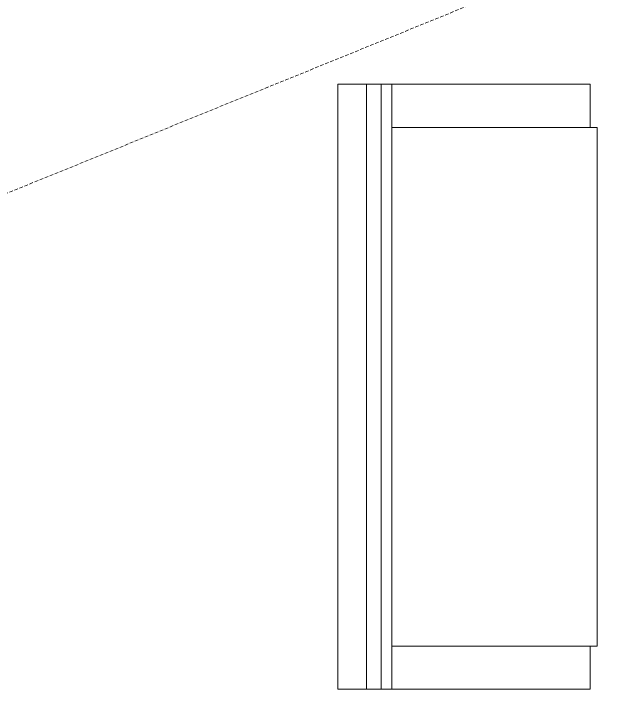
# Model space of a CAD drawing. Header units: inches. Extents: x -10205 to 13964, y -460 to 30702.
# Drawn here: x -3087 to -3004.4, y 11325.2 to 11420.6 of the extents above; entities that cross this region are included whole.
import ezdxf

# ---------------------------------------------------------------- set-up
doc = ezdxf.new("R2010")
doc.units = ezdxf.units.IN
doc.header["$MEASUREMENT"] = 0
doc.linetypes.add('IMPORT-DASHED _2_', pattern=[0.75, 0.5, -0.25])
for name, color, linetype, lineweight in [('0-1', 7, 'Continuous', 5), ('0-4', 7, 'Continuous', 9), ('00base_6150001_dwg', 147, 'Continuous', 13), ('E_TOPO_DTM_Contours_Minor', 147, 'IMPORT-DASHED _2_', 13), ('I-FURN', 30, 'Continuous', 9), ('I-FURN-3', 7, 'Continuous', 9)]:
    doc.layers.add(name, color=color, linetype=linetype, lineweight=lineweight)

# ---------------------------------------------------------------- blocks, each defined once
blk = doc.blocks.new('Couch-Both_Arms-Generic - 1-1352606-SITE PLAN - CAD FILE')
at = {"layer": 'I-FURN'}
for p, q in [((-42, 13.5), (42, 13.5)), ((42, 13.5), (-42, 13.5)), ((-42, 13.5), (-42, 10)), ((42, 10), (42, 13.5)), ((-42, 11.5), (42, 11.5)), ((-42, 10), (-42, -17.5)), ((-42, 10), (42, 10)), ((-36, -17.5), (-36, 10)), ((36, 10), (36, -17.5)), ((42, -17.5), (42, 10)), ((-42, -17.5), (-36, -17.5)), ((-36, -17.5), (-36, -18.5)), ((36, -18.5), (36, -17.5)), ((36, -17.5), (42, -17.5)), ((-36, -18.5), (36, -18.5))]:
    blk.add_line(p, q, dxfattribs=at)
at = {"layer": 'I-FURN-3'}
for p, q in [((42, 17.5), (-42, 17.5)), ((-42, 17.5), (-42, 13.5)), ((42, 13.5), (42, 17.5))]:
    blk.add_line(p, q, dxfattribs=at)
blk = doc.blocks.new('1750 Ox - Unit Layouts_rvt-1-SITE PLAN - CAD FILE')
at = {"layer": '0-4', "rotation": 89.99999999999699}
blk.add_blockref('Couch-Both_Arms-Generic - 1-1352606-SITE PLAN - CAD FILE', (-3024.549, 11368.782), dxfattribs=at)
blk = doc.blocks.new('00base_6150001_dwg-1748108-SITE PLAN - CAD FILE')
at = {"layer": 'E_TOPO_DTM_Contours_Minor', "flags": 128}
blk.add_lwpolyline([(4039034.677, 3365843.964), (4038928.71, 3365846.041), (4038907.673, 3365845.965), (4038856.427, 3365844.936), (4038855.165, 3365844.61), (4038854.115, 3365921.375), (4039130.869, 3365929.376), (4039204.582, 3365931.713), (4039453.254, 3365938.467), (4039519.617, 3365940.288), (4039791.918, 3365949.163), (4039803.515, 3365949.434), (4039808.277, 3365949.449), (4039813.23, 3365949.983), (4039918.73, 3366050.525), (4039934.938, 3366057.125), (4040045.671, 3366111.46), (4040047.684, 3366111.75), (4040051.756, 3366112.747), (4040206.092, 3366178.85), (4040263.912, 3366220.064), (4040302.547, 3366270.347), (4040311.053, 3366318.359), (4040297.308, 3366421.033), (4040330.248, 3366529.733), (4040348.878, 3366596.532), (4040323.504, 3366621.928), (4040267.194, 3366648.663), (4040217.564, 3366694.558), (4040209.79, 3366715.798), (4040186.047, 3366782.548), (4040175.02, 3366793.82), (4040160.569, 3366814.112), (4040150.985, 3366854.256), (4040101.527, 3366986.602), (4040080.721, 3366989.014), (4040078.115, 3366984.78), (4040077.369, 3367015.052), (4040072.781, 3367012.678), (4040068.826, 3367145.301), (4040072.881, 3367157.016), (4040077.112, 3367159.727), (4040091.739, 3367162.517), (4040105.037, 3367163.266), (4040127.581, 3367183.945), (4040149.658, 3367187.058), (4040183.315, 3367204.871), (4040231.704, 3367235.553), (4040233.301, 3367290.715), (4040227.531, 3367332.626), (4040221.985, 3367370.375), (4040217.399, 3367378.147), (4040230.778, 3367404.511), (4040256.394, 3367440.663), (4040258.113, 3367442.319), (4040320.082, 3367450.947), (4040309.315, 3367470.644), (4040267.119, 3367540.597), (4040265.921, 3367544.221), (4040257.135, 3367615.355), (4040254.683, 3367616.514), (4040249.65, 3367621.944), (4040199.446, 3367653.578), (4040177.811, 3367664.956), (4040132.966, 3367665.447), (4040088.943, 3367655.526), (4040053.814, 3367679.034), (4040043.961, 3367713.325), (4039995.66, 3367816.919), (4039992.846, 3367874.487), (4039979.693, 3367930.426), (4039984.433, 3368145.42), (4039989.918, 3368190.323), (4040009.608, 3368391.107), (4040062.461, 3368444.06), (4040112.898, 3368514.028), (4040113.549, 3368631.168), (4040051.081, 3368716.766), (4039971.047, 3368904.431), (4039951.699, 3368951.446), (4039914.962, 3369226.299), (4039912.576, 3369234.635), (4039857.119, 3369242.863), (4039764.578, 3369483.915), (4039777.705, 3369571.45), (4039630.947, 3369603.582), (4039584.493, 3369663.902), (4039503.638, 3369713.701), (4039420.88, 3369761.365), (4039389.205, 3369857.477), (4039331.05, 3369868.566), (4039326.199, 3369883.302), (4039316.91, 3369866.456), (4039290.196, 3369865.764), (4039213.643, 3369813.143), (4039187.137, 3369725.937), (4039036.713, 3369701.835), (4038812.789, 3369715.495), (4038765.852, 3369719.544), (4038633.007, 3369797.413), (4038627.933, 3369796.592), (4038622.445, 3369795.839), (4038373.69, 3369759.129), (4038361.706, 3369755.435), (4038345.882, 3369754.857), (4038178.681, 3369730.003), (4038164.967, 3369723.347), (4038136.717, 3369670.879), (4038141.257, 3369609.543), (4038153.429, 3369522.181), (4038147.659, 3369450.67), (4038155.93, 3369308.939), (4038170.752, 3369107.172), (4038173.699, 3369082.607), (4038160.041, 3368900.379), (4038158.111, 3368829.263), (4038173.691, 3368596.76), (4038197.358, 3368453.867), (4038197.094, 3368357.479), (4038224.936, 3368139.492), (4038253.176, 3368017.468), (4038272.249, 3367848.629), (4038279.289, 3367751.961), (4038308.16, 3367502.604), (4038323.135, 3367288.865), (4038355.027, 3367113.576), (4038392.715, 3366996.607), (4038461.929, 3366851.904), (4038477.407, 3366835.677), (4038500.155, 3366812.213), (4038602.751, 3366776.637), (4038632.467, 3366705.116), (4038689.045, 3366596.015), (4038730.572, 3366438.92), (4038752.224, 3366376.684), (4038742.893, 3366158.557), (4038732.775, 3366076.745), (4038716.743, 3365894.033), (4038716.055, 3365860.11), (4038720.937, 3365857.615), (4038825.264, 3365832.898)], dxfattribs=at)

msp = doc.modelspace()

# ---------------------------------------------------------------- block references
at = {"layer": '0-1'}
msp.add_blockref('1750 Ox - Unit Layouts_rvt-1-SITE PLAN - CAD FILE', (0, 0), dxfattribs=at)
at = {"layer": '00base_6150001_dwg', "rotation": 89.04760487178136}
msp.add_blockref('00base_6150001_dwg-1748108-SITE PLAN - CAD FILE', (3298136.139, -4084040.072), dxfattribs=at)

doc.saveas('drawing.dxf')
